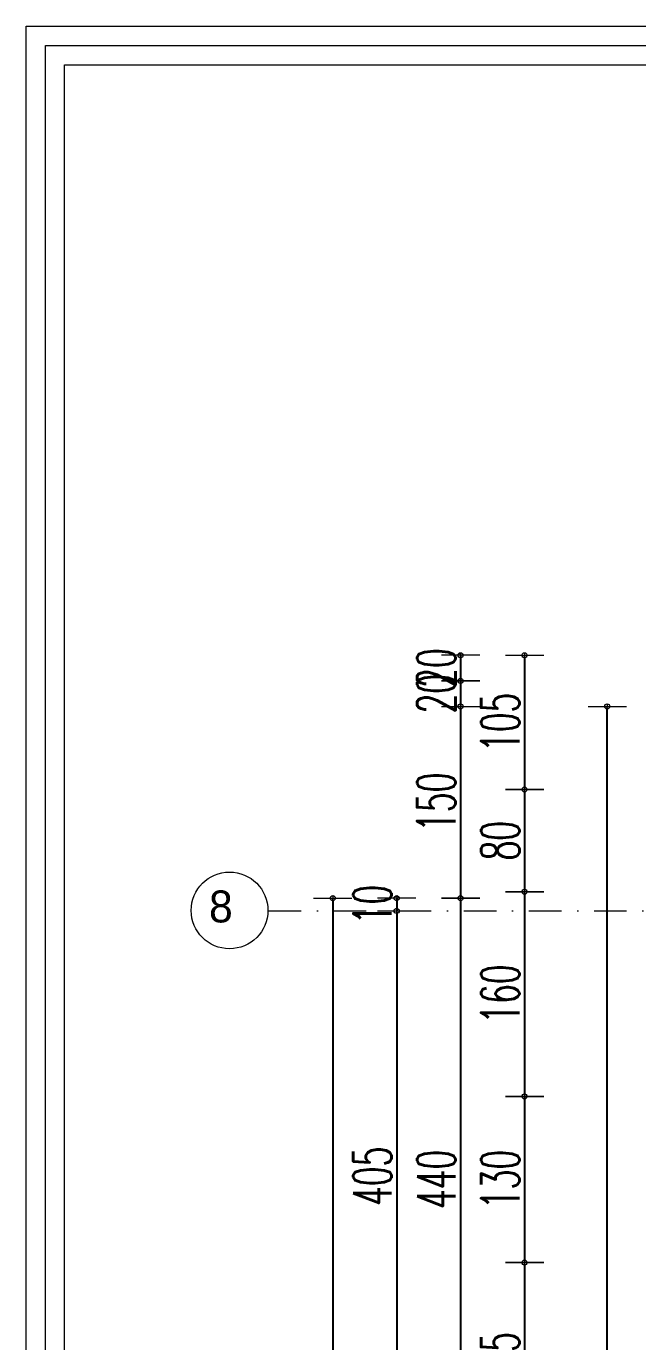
# Model space of a CAD drawing. Header units: millimetres. Extents: x -16104 to 67872, y -88009 to 12107.
# Drawn here: x 28315 to 28793, y 11078 to 12107 of the extents above; entities that cross this region are included whole.
import ezdxf

# ---------------------------------------------------------------- set-up
doc = ezdxf.new("R2010")
doc.units = ezdxf.units.MM
doc.linetypes.add('ACAD_ISO07W100', pattern=[3, 0, -3])
doc.linetypes.add('DASHDOTX2', pattern=[50.8, 25.4, -12.7, 0, -12.7])
doc.layers.get('0').update_dxf_attribs({"color": 241})
for name, color, linetype, lineweight in [('AKS', 1, 'ACAD_ISO07W100', 5), ('akslar', 144, 'Continuous', 20), ('c05', 32, 'Continuous', 13), ('OLCU', 54, 'Continuous', 13)]:
    doc.layers.add(name, color=color, linetype=linetype, lineweight=lineweight)
doc.styles.add('DIM', font='Txttw.shx', dxfattribs={"width": 0.6})
doc.dimstyles.new('50', dxfattribs={"dimscale": 0, "dimtxt": 30, "dimasz": 1, "dimexe": 0, "dimexo": 2, "dimgap": 4, "dimtad": 1, "dimdec": 0, "dimzin": 0, "dimdsep": 46, "dimtxsty": 'DIM', "dimblk1": 'DOT', "dimblk2": 'DOT', "dimsah": 1, "dimcen": 1.5, "dimdle": 3, "dimse1": 1, "dimse2": 1, "dimclrd": 256, "dimclre": 9, "dimclrt": 256, "dimadec": 0, "dimazin": 0, "dimtfac": 0.24, "dimtdec": 0, "dimtix": 1, "dimtmove": 2, "dimatfit": 3, "dimldrblk": 'DOT', "dimfxl": 0, "dimtolj": 1, "dimtzin": 15, "dimarcsym": 0})

# ---------------------------------------------------------------- blocks, each defined once
blk = doc.blocks.new('DOT')
for p, q in [((0, 15), (0, -15)), ((-2, 0), (0, 0)), ((2, 0), (0, 0))]:
    blk.add_line(p, q)
blk.add_circle((0, 0), 2)
blk = doc.blocks.new('*D2197')
at = {"layer": 'Defpoints', "color": 0, "transparency": 16777216}
for p in [(28754.9, 11269.9), (28704.9, 11139.9), (28754.9, 11139.9)]:
    blk.add_point(p, dxfattribs=at)
at = {"layer": 'OLCU', "lineweight": -2, "transparency": 16777216}
blk.add_line((28704.9, 11268.9), (28704.9, 11140.9), dxfattribs=at)
for p, rotation in [((28704.9, 11269.9), 90), ((28704.9, 11139.9), 270)]:
    blk.add_blockref('DOT', p, dxfattribs=dict(at, rotation=rotation))
at = {"layer": 'OLCU', "transparency": 16777216, "insert": (28685.9, 11204.9), "char_height": 30, "attachment_point": 5, "rotation": 90, "style": 'DIM'}
blk.add_mtext('\\A1;130', dxfattribs=at)
blk = doc.blocks.new('*D2198')
at = {"layer": 'Defpoints', "color": 0, "transparency": 16777216}
for p in [(28754.9, 11139.9), (28704.9, 10984.7), (28754.9, 10984.7)]:
    blk.add_point(p, dxfattribs=at)
at = {"layer": 'OLCU', "lineweight": -2, "transparency": 16777216}
blk.add_line((28704.9, 11138.9), (28704.9, 10985.7), dxfattribs=at)
for p, rotation in [((28704.9, 11139.9), 90), ((28704.9, 10984.7), 270)]:
    blk.add_blockref('DOT', p, dxfattribs=dict(at, rotation=rotation))
at = {"layer": 'OLCU', "transparency": 16777216, "insert": (28685.9, 11062.3), "char_height": 30, "attachment_point": 5, "rotation": 90, "style": 'DIM'}
blk.add_mtext('\\A1;155', dxfattribs=at)
blk = doc.blocks.new('*D2207')
at = {"layer": 'Defpoints', "color": 0, "transparency": 16777216}
for p in [(28589.9, 11425), (28554.9, 9615.5), (28589.9, 9615.5)]:
    blk.add_point(p, dxfattribs=at)
at = {"layer": 'OLCU', "lineweight": -2, "transparency": 16777216}
blk.add_line((28554.9, 11424), (28554.9, 9616.5), dxfattribs=at)
for p, rotation in [((28554.9, 11425), 90), ((28554.9, 9615.5), 270)]:
    blk.add_blockref('DOT', p, dxfattribs=dict(at, rotation=rotation))
at = {"layer": 'OLCU', "transparency": 16777216, "insert": (28535.9, 10520.3), "char_height": 30, "attachment_point": 5, "rotation": 90, "style": 'DIM'}
blk.add_mtext('\\A1;1810', dxfattribs=at)
blk = doc.blocks.new('*D2232')
at = {"layer": 'Defpoints', "color": 0, "transparency": 16777216}
for p in [(28754.9, 11615), (28704.9, 11510), (28754.9, 11510)]:
    blk.add_point(p, dxfattribs=at)
at = {"layer": 'OLCU', "lineweight": -2, "transparency": 16777216}
blk.add_line((28704.9, 11614), (28704.9, 11511), dxfattribs=at)
for p, rotation in [((28704.9, 11615), 90), ((28704.9, 11510), 270)]:
    blk.add_blockref('DOT', p, dxfattribs=dict(at, rotation=rotation))
at = {"layer": 'OLCU', "transparency": 16777216, "insert": (28685.9, 11562.5), "char_height": 30, "attachment_point": 5, "rotation": 90, "style": 'DIM'}
blk.add_mtext('\\A1;105', dxfattribs=at)
blk = doc.blocks.new('*D2233')
at = {"layer": 'Defpoints', "color": 0, "transparency": 16777216}
for p in [(28754.9, 11510), (28704.9, 11430), (28754.9, 11430)]:
    blk.add_point(p, dxfattribs=at)
at = {"layer": 'OLCU', "lineweight": -2, "transparency": 16777216}
blk.add_line((28704.9, 11509), (28704.9, 11431), dxfattribs=at)
for p, rotation in [((28704.9, 11510), 90), ((28704.9, 11430), 270)]:
    blk.add_blockref('DOT', p, dxfattribs=dict(at, rotation=rotation))
at = {"layer": 'OLCU', "transparency": 16777216, "insert": (28685.9, 11470), "char_height": 30, "attachment_point": 5, "rotation": 90, "style": 'DIM'}
blk.add_mtext('\\A1;80', dxfattribs=at)
blk = doc.blocks.new('*D2234')
at = {"layer": 'Defpoints', "color": 0, "transparency": 16777216}
for p in [(28754.9, 11430), (28704.9, 11269.9), (28754.9, 11269.9)]:
    blk.add_point(p, dxfattribs=at)
at = {"layer": 'OLCU', "lineweight": -2, "transparency": 16777216}
blk.add_line((28704.9, 11429), (28704.9, 11270.9), dxfattribs=at)
for p, rotation in [((28704.9, 11430), 90), ((28704.9, 11269.9), 270)]:
    blk.add_blockref('DOT', p, dxfattribs=dict(at, rotation=rotation))
at = {"layer": 'OLCU', "transparency": 16777216, "insert": (28685.9, 11350), "char_height": 30, "attachment_point": 5, "rotation": 90, "style": 'DIM'}
blk.add_mtext('\\A1;160', dxfattribs=at)
blk = doc.blocks.new('*D2241')
at = {"layer": 'Defpoints', "color": 0, "transparency": 16777216}
for p in [(28754.9, 11425), (28654.9, 10984.7), (28754.9, 10984.7)]:
    blk.add_point(p, dxfattribs=at)
at = {"layer": 'OLCU', "lineweight": -2, "transparency": 16777216}
blk.add_line((28654.9, 11424), (28654.9, 10985.7), dxfattribs=at)
for p, rotation in [((28654.9, 11425), 90), ((28654.9, 10984.7), 270)]:
    blk.add_blockref('DOT', p, dxfattribs=dict(at, rotation=rotation))
at = {"layer": 'OLCU', "transparency": 16777216, "insert": (28635.9, 11204.9), "char_height": 30, "attachment_point": 5, "rotation": 90, "style": 'DIM'}
blk.add_mtext('\\A1;440', dxfattribs=at)
blk = doc.blocks.new('*D2242')
at = {"layer": 'Defpoints', "color": 0, "transparency": 16777216}
for p in [(28754.9, 11575), (28654.9, 11425), (28754.9, 11425)]:
    blk.add_point(p, dxfattribs=at)
at = {"layer": 'OLCU', "lineweight": -2, "transparency": 16777216}
blk.add_line((28654.9, 11574), (28654.9, 11426), dxfattribs=at)
for p, rotation in [((28654.9, 11575), 90), ((28654.9, 11425), 270)]:
    blk.add_blockref('DOT', p, dxfattribs=dict(at, rotation=rotation))
at = {"layer": 'OLCU', "transparency": 16777216, "insert": (28635.9, 11500), "char_height": 30, "attachment_point": 5, "rotation": 90, "style": 'DIM'}
blk.add_mtext('\\A1;150', dxfattribs=at)
blk = doc.blocks.new('*D2243')
at = {"layer": 'Defpoints', "color": 0, "transparency": 16777216}
for p in [(28754.9, 11615), (28654.9, 11595), (28754.9, 11595)]:
    blk.add_point(p, dxfattribs=at)
at = {"layer": 'OLCU', "lineweight": -2, "transparency": 16777216}
for p, q in [((28654.9, 11616), (28654.9, 11617)), ((28654.9, 11615), (28654.9, 11595)), ((28654.9, 11594), (28654.9, 11593))]:
    blk.add_line(p, q, dxfattribs=at)
for p, rotation in [((28654.9, 11615), 270), ((28654.9, 11595), 90)]:
    blk.add_blockref('DOT', p, dxfattribs=dict(at, rotation=rotation))
at = {"layer": 'OLCU', "transparency": 16777216, "insert": (28635.9, 11605), "char_height": 30, "attachment_point": 5, "rotation": 90, "style": 'DIM'}
blk.add_mtext('\\A1;20', dxfattribs=at)
blk = doc.blocks.new('*D2273')
at = {"layer": 'Defpoints', "color": 0, "transparency": 16777216}
for p in [(28654.9, 11425), (28604.9, 11415), (28654.9, 11415)]:
    blk.add_point(p, dxfattribs=at)
at = {"layer": 'OLCU', "lineweight": -2, "transparency": 16777216}
for p, q in [((28604.9, 11426), (28604.9, 11427)), ((28604.9, 11425), (28604.9, 11415)), ((28604.9, 11414), (28604.9, 11413))]:
    blk.add_line(p, q, dxfattribs=at)
for p, rotation in [((28604.9, 11425), 270), ((28604.9, 11415), 90)]:
    blk.add_blockref('DOT', p, dxfattribs=dict(at, rotation=rotation))
at = {"layer": 'OLCU', "transparency": 16777216, "insert": (28585.9, 11420), "char_height": 30, "attachment_point": 5, "rotation": 90, "style": 'DIM'}
blk.add_mtext('\\A1;10', dxfattribs=at)
blk = doc.blocks.new('*D2274')
at = {"layer": 'Defpoints', "color": 0, "transparency": 16777216}
for p in [(28604.9, 11415), (28604.9, 10999.7), (28604.9, 10999.7)]:
    blk.add_point(p, dxfattribs=at)
at = {"layer": 'OLCU', "lineweight": -2, "transparency": 16777216}
blk.add_line((28604.9, 11414), (28604.9, 11000.7), dxfattribs=at)
for p, rotation in [((28604.9, 11415), 90), ((28604.9, 10999.7), 270)]:
    blk.add_blockref('DOT', p, dxfattribs=dict(at, rotation=rotation))
at = {"layer": 'OLCU', "transparency": 16777216, "insert": (28585.9, 11207.4), "char_height": 30, "attachment_point": 5, "rotation": 90, "style": 'DIM'}
blk.add_mtext('\\A1;405', dxfattribs=at)
blk = doc.blocks.new('*D2284')
at = {"layer": 'Defpoints', "color": 0, "transparency": 16777216}
for p in [(28769.6, 11575), (28769.6, 11575), (28769.6, 9465.5)]:
    blk.add_point(p, dxfattribs=at)
at = {"layer": 'OLCU', "lineweight": -2, "transparency": 16777216}
blk.add_line((28769.6, 9466.5), (28769.6, 11574), dxfattribs=at)
for p, rotation in [((28769.6, 11575), 90), ((28769.6, 9465.5), 270)]:
    blk.add_blockref('DOT', p, dxfattribs=dict(at, rotation=rotation))
at = {"layer": 'OLCU', "transparency": 16777216, "insert": (28750.6, 10520.3), "char_height": 30, "attachment_point": 5, "rotation": 90, "style": 'DIM'}
blk.add_mtext('\\A1;2110', dxfattribs=at)
blk = doc.blocks.new('*D2295')
at = {"layer": 'Defpoints', "color": 0, "transparency": 16777216}
for p in [(28754.9, 11595), (28654.9, 11575), (28754.9, 11575)]:
    blk.add_point(p, dxfattribs=at)
at = {"layer": 'OLCU', "lineweight": -2, "transparency": 16777216}
for p, q in [((28654.9, 11596), (28654.9, 11597)), ((28654.9, 11595), (28654.9, 11575)), ((28654.9, 11574), (28654.9, 11573))]:
    blk.add_line(p, q, dxfattribs=at)
for p, rotation in [((28654.9, 11595), 270), ((28654.9, 11575), 90)]:
    blk.add_blockref('DOT', p, dxfattribs=dict(at, rotation=rotation))
at = {"layer": 'OLCU', "transparency": 16777216, "insert": (28635.9, 11585), "char_height": 30, "attachment_point": 5, "rotation": 90, "style": 'DIM'}
blk.add_mtext('\\A1;20', dxfattribs=at)

msp = doc.modelspace()

# ---------------------------------------------------------------- linework, layer by layer
at = {"layer": 'AKS', "linetype": 'ByBlock'}
msp.add_circle((28474.2, 11415.4), 30, dxfattribs=at)
at = {"layer": 'akslar', "linetype": 'DASHDOTX2'}
msp.add_line((28504.8, 11415), (31554.8, 11415), dxfattribs=at)
at = {"layer": 'c05'}
for points in [[(31845.5, 8939.6), (31845.5, 8729.3), (28315.2, 8729.3), (28315.2, 12107.1), (31845.5, 12107.1), (31845.5, 10251)], [(31830.5, 8939.6), (31830.5, 8744.3), (28330.2, 8744.3), (28330.2, 12092.1), (31830.5, 12092.1), (31830.5, 10251)], [(31815.5, 8939.6), (31815.5, 8759.3), (28345.2, 8759.3), (28345.2, 12077.1), (31815.5, 12077.1), (31815.5, 10251)]]:
    msp.add_lwpolyline(points, dxfattribs=at)

# ---------------------------------------------------------------- texts
at = {"layer": 'AKS', "insert": (28458.1, 11431), "char_height": 25, "width": 35.659, "attachment_point": 1}
msp.add_mtext('8', dxfattribs=at)

# ---------------------------------------------------------------- dimensions: what is measured, and where the dimension line sits
at = {"layer": 'OLCU'}
for base, p1, p2, picture, middle in [((28654.9, 11595), (28754.9, 11615), (28754.9, 11595), '*D2243', (28635.9, 11605)), ((28704.9, 11510), (28754.9, 11615), (28754.9, 11510), '*D2232', (28685.9, 11562.5)), ((28654.9, 11575), (28754.9, 11595), (28754.9, 11575), '*D2295', (28635.9, 11585)), ((28654.9, 11425), (28754.9, 11575), (28754.9, 11425), '*D2242', (28635.9, 11500)), ((28704.9, 11430), (28754.9, 11510), (28754.9, 11430), '*D2233', (28685.9, 11470)), ((28604.9, 11415), (28654.9, 11425), (28654.9, 11415), '*D2273', (28585.9, 11420)), ((28654.9, 10984.7), (28754.9, 11425), (28754.9, 10984.7), '*D2241', (28635.9, 11204.9)), ((28704.9, 11269.9), (28754.9, 11430), (28754.9, 11269.9), '*D2234', (28685.9, 11350)), ((28704.9, 11139.9), (28754.9, 11269.9), (28754.9, 11139.9), '*D2197', (28685.9, 11204.9)), ((28704.9, 10984.7), (28754.9, 11139.9), (28754.9, 10984.7), '*D2198', (28685.9, 11062.3))]:
    dim = msp.add_linear_dim(base=base, p1=p1, p2=p2, angle=90, dimstyle='50', override={"dimscale": 1}, dxfattribs=at)
    dim.commit()
    dim.dimension.update_dxf_attribs({"geometry": picture, "text_midpoint": middle})
for base, p1, p2, text, picture, middle in [((28769.6, 11575), (28769.6, 9465.5), (28769.6, 11575), '2110', '*D2284', (28750.6, 10520.3)), ((28554.9, 9615.5), (28589.9, 11425), (28589.9, 9615.5), '1810', '*D2207', (28535.9, 10520.3)), ((28604.9, 10999.7), (28604.9, 11415), (28604.9, 10999.7), '405', '*D2274', (28585.9, 11207.4))]:
    dim = msp.add_linear_dim(base=base, p1=p1, p2=p2, angle=90, text=text, dimstyle='50', override={"dimscale": 1}, dxfattribs=at)
    dim.commit()
    dim.dimension.update_dxf_attribs({"geometry": picture, "text_midpoint": middle})

doc.saveas('drawing.dxf')
